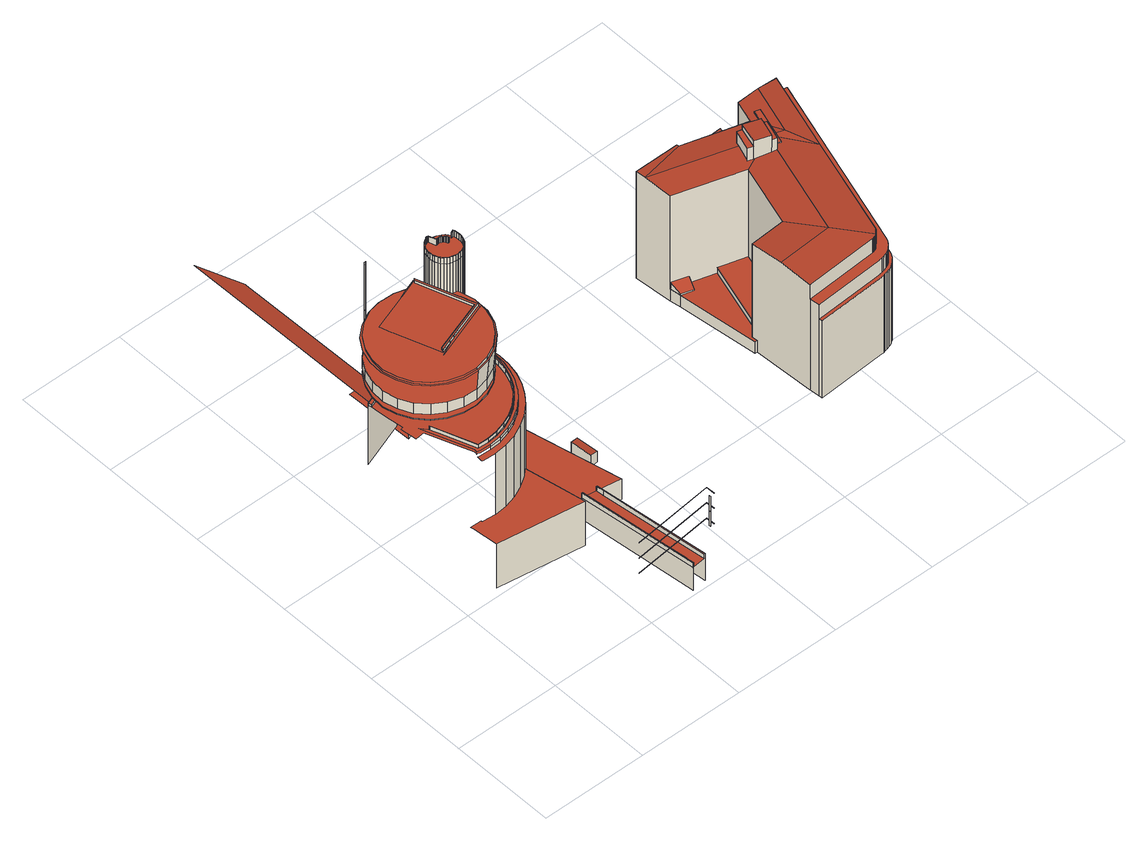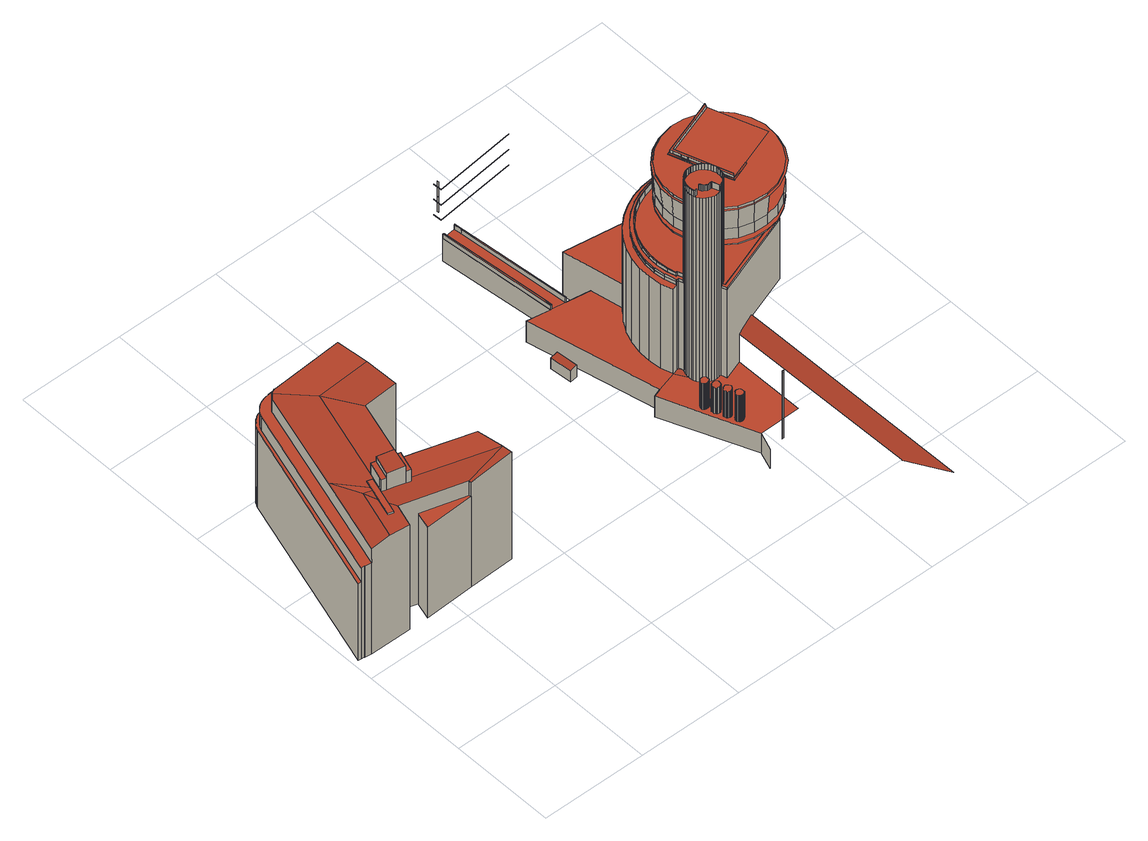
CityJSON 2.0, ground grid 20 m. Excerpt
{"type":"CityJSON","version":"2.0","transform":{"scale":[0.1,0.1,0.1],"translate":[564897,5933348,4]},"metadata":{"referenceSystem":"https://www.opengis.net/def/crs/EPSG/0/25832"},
"CityObjects":{
"building1":{"type":"Building","attributes":{"Grundfläche 2D":"19094.941454","Grundhöhe NN":"4.316"},"children":["building1-1","building1-2","building1-3","building1-4","building1-5","building1-6","building1-7","building1-8","building1-9","building1-10","building1-11"],"geometry":[{"type":"MultiSurface","lod":"3","boundaries":[[[0,1,2,3]],[[4,5,6,7]],[[8,9,10,11]],[[9,8,12,13]],[[14,15,16,17]],[[3,2,18,19,20,21,22,5,4,23,24,25,26,27]],[[5,22,28,6]],[[29,30,31,32]],[[33,34,35,36]],[[37,38,39,40]],[[10,9,41,42,43,44]],[[42,41,9,13,45,46]],[[47,14,17,48]],[[49,50,51,52,53,54,55,56,57,58,59,30,29,60,61,62,63,64,65,66,67,68,69,70,71,72,73,74,75,35,34,76,77,78,79,80,81,82,83,84,85,86,87,88,89,90,91,92,93,94,95,96]],[[97,98,99,100,101,102,103,104,105,106,107,108,109,110,111,112,113,114,115,116,117,118,119,120]],[[121,122,123,124]],[[125,126,127,128]],[[129,130,131,132]],[[22,21,133,28]],[[134,47,48,135]],[[42,136,137,138,139,43]],[[36,35,75,140]],[[141,37,40,142]],[[60,29,32,143]],[[137,136,42,46,144,145]],[[146,103,102,101,147]],[[114,148,149,116,115]],[[150,151,152,153]],[[96,95,154,155]],[[156,157,158,159,160,161,162,163,164,165,33,36,140,166,167,168,169,170,171,172,173,174,175,176,177,178,179,180,181,182,183,184,185,186,187,188,189,190,191,192,193,194]],[[88,87,193,192]],[[195,196,197,198,199,200,201,202,203,204,205,38,37,141,206,207,208,209,210,211,212,213,214,215,216,217,218,219,220,221,222,223,224,225,226,227,228,229,230,231,151,150]],[[138,137,232,233,234,235,236,237]],[[238,239,240,241,242,243,244,245,246,247,248,249,250,251,252,253,254,255,142,40,39,256,257,258,259,260,261,262,263,264,265,266,153,152,267,268,269,270,271,272,273,274]],[[275,134,135,276]],[[21,20,277,133]],[[278,234,233,232,137,145,279,280]],[[281,282,143,32,31,283,284,285,286,287,288,289,290,291,292,293,155,154,294,295,296,297,298,299,300,301,302,303,304,305,306,307,308,309,310,311,312,313,314,315,316,317,318]],[[75,74,166,140]],[[206,141,142,255]],[[61,60,143,282]],[[147,101,319]],[[320,321,322,323,324,325,326,327,328,329,330,331,332]],[[333,334,335,336,11,10,44,43,139,138,237,236,235,337,338,339,340,341,342,343,344,345,346,347,348,349,350,351,352,353,354,355,356,357,358,359,360,361,362,363,364,365,276,135,48,17,16,366,367,368,369,370,371,372,373]],[[99,374,101,100]],[[319,101,375]],[[192,191,89,88]],[[151,231,267,152]],[[95,94,294,154]],[[375,101,374]],[[374,99,98]],[[120,374,98,97]],[[234,376,337,235]],[[377,319,375,374,149,378,379]],[[374,120,119]],[[380,275,276,365]],[[374,119,118]],[[374,118,117,116,149]],[[376,234,278,381]],[[382,383,7,6,28,133,277,384,385,386,387,388,389,390,391,392,393,394,395,396,397,398,399,400,401,402,403,404,405,406,407,381,278,280,279,145,144,46,45,13,12,408,409,410,411]],[[1,412,413,414,415,19,18,2]],[[416,417,418,419,420,421,422,423,424,425,426,427,428,429,430,431,432,433,434,435,436,437,438,439,440,441,442,443,444,445,446,447,448,449,450,451,452,329,328,327,326,325,453,454,455,456,457,458,459,460,461,462,463,464,465,466,467,8,9,41,42,136,137,232,233,234,376,468,469,470,471,472,473,474,475,476,477,478,479,480,481,482,483,484,485,486]],[[487,384,277,20,19,415]],[[166,74,73,167]],[[207,206,255,254]],[[62,61,282,281]],[[488,489,490,491,492,493,494]],[[495,380,365,364]],[[337,376,468,469,339,338]],[[469,468,376,381,407,406]],[[489,488,414,413]],[[94,93,496,296,295,294]],[[267,231,230,229,269,268]],[[91,90,89,191,190,189]],[[238,437,436,239]],[[223,222,303,302]],[[183,182,497,498]],[[222,221,304,303]],[[182,181,499,497]],[[239,436,435,240]],[[437,238,274,273,272,440,439,438]],[[500,501,502,186,185,184,183,498,503]],[[226,225,224,223,302,301,300,299]],[[487,504,385,384]],[[221,220,305,304]],[[181,180,505,499]],[[240,435,434,241]],[[271,441,440,272]],[[506,507,187,186,502,501]],[[227,226,299,298]],[[220,219,306,305]],[[180,179,508,505]],[[241,434,433,242]],[[296,496,443,442,441,271,270,269,229,228,227,298,297]],[[492,509,510,511,512,513,514,488,494,493]],[[189,188,187,507,506,515,516,92,91]],[[167,73,72,168]],[[208,207,254,253]],[[219,218,307,306]],[[179,178,517,508]],[[63,62,281,318]],[[242,433,432,243]],[[516,518,519,445,444,443,496,93,92]],[[218,217,308,307]],[[178,177,520,517]],[[243,432,431,244]],[[446,445,519,521]],[[522,495,364,363]],[[217,216,215,214,311,310,309,308]],[[428,247,246,245,244,431,430,429]],[[520,177,176,175,174,523,524,525,526]],[[339,469,470,471,472,342,341,340]],[[403,472,471,470,469,406,405,404]],[[447,446,521,527]],[[214,213,312,311]],[[168,72,71,169]],[[209,208,253,252]],[[524,523,174,173,528,529]],[[247,428,427,248]],[[530,531,532,533]],[[534,535,536,537]],[[64,63,318,317]],[[448,447,527,538]],[[504,539,386,385]],[[424,540,314,313,312,213,212,211,250,249,248,427,426,425]],[[541,542,529,528,173,172,171,69,68,543]],[[169,71,70,170]],[[210,209,252,251]],[[170,70,69,171]],[[211,210,251,250]],[[65,64,317,316]],[[314,540,544,545,66,65,316,315]],[[424,423,544,540]],[[68,67,546,543]],[[423,545,544]],[[449,448,538,547]],[[548,322,321,320,332,549,550,551,552,553,554]],[[67,66,545,423,422,421,555,556,546]],[[557,558,512,511]],[[559,522,363,362]],[[472,473,474,344,343,342]],[[122,560,561,123]],[[126,562,563,127]],[[130,564,565,131]],[[449,547,566,567,568,451,450]],[[401,474,473,472,403,402]],[[569,570,571,572,573,574,575,576,577,578,579,580,581,567,566,547,538,527,521,519,518,516,515,506,501,500,503,498,497,499,505,508,517,520,526,525,524,529,542,541,543,546,556,555,582,583,584,585,586,587,588,589,590,591]],[[421,420,582,555]],[[329,452,592,593,330]],[[452,451,568,567,581,594,592]],[[420,419,583,582]],[[539,595,387,386]],[[596,559,362,361]],[[597,594,581,580]],[[474,475,476,346,345,344]],[[419,418,584,583]],[[399,476,475,474,401,400]],[[598,597,580,579]],[[599,600,595,539,504,487,415,414,488,514,513,512,601,602,603,604,605]],[[606,596,361,360]],[[584,418,417,416,607,586,585]],[[608,598,579,578]],[[486,609,357,356]],[[476,477,347,346]],[[595,600,388,387]],[[610,606,360,359]],[[355,587,586,607,416,486,485]],[[477,476,399,398]],[[611,358,357,609]],[[485,486,356,355]],[[611,610,359,358]],[[612,608,578,577]],[[484,485,355,354]],[[478,348,347,477]],[[477,398,397,478]],[[587,355,485,484,613,614,589,588]],[[484,483,615,616,613]],[[483,484,354,353]],[[615,617,616]],[[478,479,349,348]],[[482,617,615,483]],[[618,612,577,576]],[[479,478,397,396]],[[483,353,352,482]],[[330,593,592,594,597,598,608,612,618,619,620,621,622,623,624,625,603,602,626,627,628,629,331],[630,631,632,618]],[[614,633,590,589]],[[480,481,351,350,349,479]],[[481,480,479,396,395,394]],[[482,481,394,393,617]],[[482,352,351,481]],[[619,618,576,575]],[[600,599,389,388]],[[634,633,614,613,616,617,603,625]],[[633,634,591,590]],[[620,619,575,574]],[[634,625,569,591]],[[621,620,574,573]],[[625,624,570,569]],[[623,622,621,573,572,571]],[[624,623,571,570]],[[603,617,393,392]],[[599,605,390,389]],[[605,604,391,390]],[[604,603,392,391]],[[512,558,635,601]],[[618,632,630]],[[635,636,602,601]],[[630,632,631]],[[637,638,639,628]],[[626,640,637,628,627]],[[602,636,640,626]],[[641,642,643,644]],[[645,646,647,648]],[[648,647,642,641]],[[642,649,650,643]],[[646,651,652,647]],[[647,652,649,642]]],"semantics":{"surfaces":[{"type":"WallSurface"},{"type":"RoofSurface"},{"type":"GroundSurface"}],"values":[0,0,0,0,0,1,0,0,0,0,0,0,0,1,1,0,0,0,0,0,0,0,0,0,0,1,1,0,0,1,0,1,0,2,0,0,0,2,0,0,0,1,0,1,1,1,0,0,0,1,1,1,0,0,1,0,1,1,0,1,0,1,0,0,0,0,0,0,0,0,0,0,0,0,0,0,0,0,0,0,0,0,0,0,0,0,0,0,0,0,0,0,0,0,1,0,0,0,0,0,0,0,0,0,0,0,0,0,0,0,0,0,0,0,0,0,0,0,0,0,0,0,0,0,0,0,0,0,0,0,0,0,0,0,0,0,1,0,0,0,0,0,0,0,0,0,1,0,0,0,0,0,0,0,0,0,0,0,1,0,0,0,0,0,0,0,0,0,0,0,0,0,0,0,0,0,0,0,1,0,0,0,0,0,1,0,0,0,0,0,0,0,1,0,0,0,0,0,0,0,0,0,0,0,0,1,0,1,0,0,0,0,0,0,0,0,0]}}]},
"building1-1":{"type":"BuildingInstallation","parents":["building1"],"geometry":[{"type":"MultiSurface","lod":"3","boundaries":[[[154,155,293,292,291,290,289,288,287,286,285,284,283,31,32,143,282,281,318,317,316,315,314,313,312,311,310,309,308,307,306,305,304,303,302,301,300,299,298,297,296,295,294]],[[653,654,212,213,312,313,314]],[[214,311,312,213]],[[215,216,217,308,309,310,311,214]],[[218,307,308,217]],[[219,306,307,218]],[[220,305,306,219]],[[221,304,305,220]],[[222,303,304,221]],[[223,302,303,222]],[[224,225,226,299,300,301,302,223]],[[227,298,299,226]],[[228,655,656,296,297,298,227]],[[656,657,658,294,295,296]],[[658,659,154,294]],[[659,660,155,154]],[[660,661,293,155]],[[661,662,292,293]],[[662,663,291,292]],[[663,664,290,291]],[[664,665,289,290]],[[665,666,288,289]],[[666,667,287,288]],[[667,668,286,287]],[[668,669,285,286]],[[669,670,284,285]],[[670,671,283,284]],[[671,672,31,283]],[[672,673,32,31]],[[673,674,143,32]],[[674,675,282,143]],[[675,676,281,282]],[[676,677,318,281]],[[677,678,317,318]],[[678,679,316,317]],[[316,679,653,314,315]]],"semantics":{"surfaces":[{"type":"RoofSurface"},{"type":"WallSurface"}],"values":[0,1,1,1,1,1,1,1,1,1,1,1,1,1,1,1,1,1,1,1,1,1,1,1,1,1,1,1,1,1,1,1,1,1,1,1]}}]},
"building1-2":{"type":"BuildingInstallation","parents":["building1"],"geometry":[{"type":"MultiSurface","lod":"3","boundaries":[[[680,681,682,683,684,685,686,687,688,689,690,691,692,693,694,695,696,697,698,699,700,701,702]],[[703,697,696,695,101,704]],[[703,705,698,697]],[[705,706,699,698]],[[699,706,108,700]],[[108,109,110,702,701,700]],[[110,111,112,113,682,681,680,702]],[[113,707,683,682]],[[707,114,115,116,686,685,684,683]],[[116,117,118,688,687,686]],[[118,119,689,688]],[[119,120,690,689]],[[120,97,98,692,691,690]],[[693,692,98,99]],[[99,100,101,695,694,693]]],"semantics":{"surfaces":[{"type":"RoofSurface"},{"type":"WallSurface"}],"values":[0,1,1,1,1,1,1,1,1,1,1,1,1,1,1]}}]},
"building1-3":{"type":"BuildingInstallation","parents":["building1"],"geometry":[{"type":"MultiSurface","lod":"3","boundaries":[[[708,709,710,711,712,713,714,715,716,568,717,718]],[[453,719,720,721,715,714,713,712]],[[451,452,717,568]],[[452,329,718,717]],[[329,328,327,326,325,711,710,709,708,718]],[[325,453,712,711]],[[721,450,716,715]],[[450,451,568,716]]],"semantics":{"surfaces":[{"type":"RoofSurface"},{"type":"WallSurface"}],"values":[0,1,1,1,1,1,1,1]}}]},
"building1-4":{"type":"BuildingInstallation","parents":["building1"],"geometry":[{"type":"MultiSurface","lod":"3","boundaries":[[[722,723,724,725,726,727,728,729,730,731,732,733,734,735,736,737,738,739,740,741,742,743,744,745,746,747,748,749,750,751,752,753,607,754,755,756]],[[757,758,736,735]],[[736,758,759,737]],[[737,759,760,738]],[[760,761,739,738]],[[761,15,740,739]],[[15,14,741,740]],[[14,762,742,741]],[[762,134,743,742]],[[134,275,744,743]],[[275,380,745,744]],[[380,495,746,745]],[[495,522,747,746]],[[522,763,748,747]],[[763,596,749,748]],[[596,606,750,749]],[[606,764,751,750]],[[764,611,752,751]],[[765,753,752,611]],[[765,416,607,753]],[[416,417,754,607]],[[417,766,767,756,755,754]],[[768,722,756,767]],[[768,769,723,722]],[[769,770,724,723]],[[770,771,725,724]],[[771,772,726,725]],[[772,773,727,726]],[[773,774,728,727]],[[774,775,729,728]],[[775,776,730,729]],[[776,777,731,730]],[[777,778,732,731]],[[778,779,733,732]],[[779,780,734,733]],[[780,757,735,734]]],"semantics":{"surfaces":[{"type":"RoofSurface"},{"type":"WallSurface"}],"values":[0,1,1,1,1,1,1,1,1,1,1,1,1,1,1,1,1,1,1,1,1,1,1,1,1,1,1,1,1,1,1,1,1,1,1,1]}}]},
"building1-5":{"type":"BuildingInstallation","parents":["building1"],"geometry":[{"type":"MultiSurface","lod":"3","boundaries":[[[781,782,783,784,785]],[[786,787,788,789,784,783]],[[488,494,493,492,787,786,783,782]],[[509,788,787,492]],[[509,790,791,784,789,788]],[[784,791,514,781,785]],[[782,781,514,488]]],"semantics":{"surfaces":[{"type":"RoofSurface"},{"type":"WallSurface"}],"values":[0,0,1,1,1,1,1]}}]},
"building1-6":{"type":"BuildingInstallation","parents":["building1"],"geometry":[{"type":"MultiSurface","lod":"3","boundaries":[[[792,793,794,795]],[[795,796,797,798,792]],[[512,513,793,792]],[[795,794,793,513,799]],[[510,797,796,795,799,800]],[[511,798,797,510]],[[511,512,792,798]]],"semantics":{"surfaces":[{"type":"RoofSurface"},{"type":"WallSurface"}],"values":[0,0,1,1,1,1,1]}}]},
"building1-7":{"type":"BuildingInstallation","parents":["building1"],"geometry":[{"type":"MultiSurface","lod":"3","boundaries":[[[801,802,803,804,805,806,807,808,809,810,811,812,813,814,815,816,817,818,819,820,821,822,823,824,825,826,827,828,829,830,831,832,833,834,835,836,837,838,839,840,841,842,843,844,845,846,847,848,849,841,850,851,852,853,854,855,856,857,858,859,830,860,861,862,863,826,864,825,865,866,867,868,869,870,871,872,873,874,875,876,877,878,879,880,814,813,881,882,883,884,885,886,808,887,888,889,890,891,892,893,894,895,896,897,898,899]],[[900,901,847,846]],[[848,847,901,902]],[[902,903,849,848]],[[841,849,903,904]],[[904,905,850,841]],[[905,906,851,850]],[[906,907,852,851]],[[907,908,853,852]],[[908,909,854,853]],[[909,910,855,854]],[[856,855,910,911]],[[857,856,911,567]],[[567,566,547,859,858,857]],[[547,538,830,859]],[[538,527,860,830]],[[527,521,861,860]],[[521,519,862,861]],[[519,518,516,826,863,862]],[[516,515,506,825,864,826]],[[506,501,865,825]],[[501,500,503,498,868,867,866,865]],[[498,497,869,868]],[[497,499,870,869]],[[499,505,871,870]],[[505,508,872,871]],[[508,517,873,872]],[[517,520,874,873]],[[520,526,525,524,877,876,875,874]],[[524,529,878,877]],[[529,542,541,543,814,880,879,878]],[[543,546,813,814]],[[546,556,555,882,881,813]],[[555,582,883,882]],[[582,583,884,883]],[[583,584,885,884]],[[584,585,586,808,886,885]],[[587,887,808,586]],[[587,588,589,889,888,887]],[[589,590,890,889]],[[590,591,891,890]],[[591,569,892,891]],[[569,570,893,892]],[[570,571,894,893]],[[571,572,895,894]],[[572,912,913,897,896,895]],[[913,914,898,897]],[[914,915,899,898]],[[801,899,915,916]],[[916,917,802,801]],[[917,918,803,802]],[[804,803,918,919]],[[919,920,805,804]],[[806,805,920,921]],[[807,806,921,922]],[[922,586,808,807]],[[809,808,586,923]],[[923,924,810,809]],[[924,925,811,810]],[[925,926,812,811]],[[813,812,926,546]],[[815,814,543,927]],[[927,928,816,815]],[[817,816,928,929]],[[818,817,929,930]],[[930,931,819,818]],[[820,819,931,932]],[[821,820,932,933]],[[933,934,822,821]],[[823,822,934,935]],[[824,823,935,936]],[[825,824,936,506]],[[826,825,506,516]],[[827,826,516,937]],[[937,938,828,827]],[[938,939,829,828]],[[939,538,830,829]],[[831,830,538,940]],[[940,941,942,833,832,831]],[[942,943,834,833]],[[835,834,943,944]],[[944,945,836,835]],[[945,946,837,836]],[[946,947,838,837]],[[947,948,839,838]],[[948,949,840,839]],[[949,904,841,840]],[[842,841,904,950]],[[950,951,843,842]],[[844,843,951,952]],[[952,953,845,844]],[[953,900,846,845]]],"semantics":{"surfaces":[{"type":"RoofSurface"},{"type":"WallSurface"}],"values":[0,1,1,1,1,1,1,1,1,1,1,1,1,1,1,1,1,1,1,1,1,1,1,1,1,1,1,1,1,1,1,1,1,1,1,1,1,1,1,1,1,1,1,1,1,1,1,1,1,1,1,1,1,1,1,1,1,1,1,1,1,1,1,1,1,1,1,1,1,1,1,1,1,1,1,1,1,1,1,1,1,1,1,1,1,1,1,1,1,1,1,1]}}]},
"building1-8":{"type":"BuildingInstallation","parents":["building1"],"geometry":[{"type":"MultiSurface","lod":"3","boundaries":[[[954,955,956,957,958,959,960,961,962,963,964,965,966,967,968,969,970,971,972,973,974,975,976,977,978,979,980,981,982,983,984,985,986]],[[987,988,964,963]],[[988,989,965,964]],[[990,991,962,961]],[[991,987,963,962]],[[989,992,966,965]],[[992,993,967,966]],[[993,994,968,967]],[[994,995,969,968]],[[995,996,970,969]],[[996,997,971,970]],[[997,998,972,971]],[[998,999,973,972]],[[999,1000,974,973]],[[1000,1001,975,974]],[[1001,1002,976,975]],[[1002,1003,977,976]],[[1003,1004,978,977]],[[1004,1005,1006,980,979,978]],[[1006,1007,1008,982,981,980]],[[1008,1009,1010,984,983,982]],[[1010,1011,985,984]],[[1011,1012,986,985]],[[1012,1013,954,986]],[[955,954,1013,1014]],[[1014,1015,956,955]],[[1015,1016,957,956]],[[1016,1017,958,957]],[[1017,1018,959,958]],[[1018,1019,960,959]],[[1019,990,961,960]]],"semantics":{"surfaces":[{"type":"RoofSurface"},{"type":"WallSurface"}],"values":[0,1,1,1,1,1,1,1,1,1,1,1,1,1,1,1,1,1,1,1,1,1,1,1,1,1,1,1,1,1,1]}}]},
"building1-9":{"type":"BuildingInstallation","parents":["building1"],"geometry":[{"type":"MultiSurface","lod":"3","boundaries":[[[1020,1021,1022,1023,1024,1025,1026,1027,1028,1029,1030,1031,1032,1033,1034,1035,1036,1037,1038,1039,1040,1041,1042,1043,1044,1045,1046,1047,1048,1049,1050,1051]],[[1052,1053,1027,1026]],[[1053,1054,1055,1029,1028,1027]],[[1056,1057,1025,1024]],[[1057,1052,1026,1025]],[[1055,1058,1030,1029]],[[1058,1059,1031,1030]],[[1059,1060,1032,1031]],[[1060,1061,1033,1032]],[[1061,1062,1034,1033]],[[1062,1063,1035,1034]],[[1063,1064,1036,1035]],[[1064,1065,1037,1036]],[[1065,1066,1038,1037]],[[1066,1067,1039,1038]],[[1067,1068,1040,1039]],[[1068,1069,1041,1040]],[[1042,1041,1069,1070]],[[1070,1071,1043,1042]],[[1071,1072,1073,1045,1044,1043]],[[1073,1074,1046,1045]],[[1074,1075,1047,1046]],[[1075,1076,1048,1047]],[[1076,1077,1049,1048]],[[1077,1078,1050,1049]],[[1078,1079,1051,1050]],[[1020,1051,1079,1080]],[[1080,1081,1021,1020]],[[1081,1082,1022,1021]],[[1082,1083,1023,1022]],[[1083,1056,1024,1023]]],"semantics":{"surfaces":[{"type":"RoofSurface"},{"type":"WallSurface"}],"values":[0,1,1,1,1,1,1,1,1,1,1,1,1,1,1,1,1,1,1,1,1,1,1,1,1,1,1,1,1,1,1]}}]},
"building1-10":{"type":"BuildingInstallation","parents":["building1"],"geometry":[{"type":"MultiSurface","lod":"3","boundaries":[[[1084,1085,1086,1087,1088,1089,1090,1091,1092,1093,1094,1095,1096,1097,1098,1099,1100,1101,1102,1103,1104,1105,1106,1107,1108,1109,1110,1111,1112,1113,1114,1115,1116,1117,1118]],[[1119,1120,1093,1092]],[[1120,1121,1122,1095,1094,1093]],[[1123,1124,1091,1090]],[[1124,1119,1092,1091]],[[1122,1125,1096,1095]],[[1125,1126,1097,1096]],[[1126,1127,1098,1097]],[[1127,1128,1099,1098]],[[1128,1129,1100,1099]],[[1129,1130,1101,1100]],[[1130,1131,1102,1101]],[[1131,1132,1103,1102]],[[1132,1133,1104,1103]],[[1105,1104,1133,1134]],[[1134,1135,1106,1105]],[[1135,1136,1107,1106]],[[1136,1137,1108,1107]],[[1137,1138,1139,1110,1109,1108]],[[1139,631,1111,1110]],[[631,1140,1141,1113,1112,1111]],[[1141,630,1114,1113]],[[630,1142,1115,1114]],[[1142,632,1116,1115]],[[632,1143,1117,1116]],[[1143,1144,1118,1117]],[[1084,1118,1144,1145]],[[1145,1146,1085,1084]],[[1086,1085,1146,1147]],[[1147,1148,1087,1086]],[[1148,1149,1088,1087]],[[1149,1150,1089,1088]],[[1150,1123,1090,1089]]],"semantics":{"surfaces":[{"type":"RoofSurface"},{"type":"WallSurface"}],"values":[0,1,1,1,1,1,1,1,1,1,1,1,1,1,1,1,1,1,1,1,1,1,1,1,1,1,1,1,1,1,1,1,1]}}]},
"building1-11":{"type":"BuildingInstallation","parents":["building1"],"geometry":[{"type":"MultiSurface","lod":"3","boundaries":[[[1151,1152,1153,1154,1155,1156,1157,1158,1159,1160,1161,1162,1163,1164,1165,1166,1167,1168,1169,1170,1171,1172,1173,1174,1175,1176,1177,1178,1179,1180,1181,1182]],[[1183,1184,1169,1168]],[[1184,1185,1186,1171,1170,1169]],[[1187,1188,1167,1166]],[[1188,1183,1168,1167]],[[1189,1173,1172,1171,1186,1190]],[[1189,1191,1174,1173]],[[1191,1192,1175,1174]],[[1192,1193,1176,1175]],[[1193,1194,1177,1176]],[[1178,1177,1194,1195]],[[1195,1196,1179,1178]],[[1196,1197,1180,1179]],[[1197,1198,1181,1180]],[[1198,1199,1182,1181]],[[1199,1200,1151,1182]],[[1200,1201,1152,1151]],[[1201,1202,1153,1152]],[[1202,1203,1154,1153]],[[1203,1204,1155,1154]],[[1204,1205,1156,1155]],[[1205,1206,1157,1156]],[[1206,1207,1158,1157]],[[1207,1208,1159,1158]],[[1208,1209,1160,1159]],[[1209,1210,1161,1160]],[[1210,1211,1162,1161]],[[1211,1212,1163,1162]],[[1212,1213,1164,1163]],[[1213,1214,1165,1164]],[[1214,1187,1166,1165]]],"semantics":{"surfaces":[{"type":"RoofSurface"},{"type":"WallSurface"}],"values":[0,1,1,1,1,1,1,1,1,1,1,1,1,1,1,1,1,1,1,1,1,1,1,1,1,1,1,1,1,1,1]}}]},
"building2":{"type":"Building","attributes":{"Grundfläche 2D":"6.052893","Grundhöhe NN":"5.549"},"geometry":[{"type":"Solid","lod":"3","boundaries":[[[[1215,1216,1217,1218]],[[1219,1220,1218,1217]],[[1220,1221,1215,1218]],[[1221,1222,1216,1215]],[[1222,1219,1217,1216]],[[1222,1221,1220,1219]]]],"semantics":{"surfaces":[{"type":"RoofSurface"},{"type":"WallSurface"},{"type":"GroundSurface"}],"values":[[0,1,1,1,1,2]]}}]},
"building3":{"type":"Building","attributes":{"Grundfläche 2D":"909.393503","Grundhöhe NN":"4.805"},"children":["building3-1","building3-2","building3-3","building3-4"],"geometry":[{"type":"MultiSurface","lod":"3","boundaries":[[[1223,1224,1225,1226,1227,1228]],[[1229,1230,1231,1232,1233]],[[1234,1232,1231]],[[1235,1236,1232,1234]],[[1237,1232,1236]],[[1238,1239,1232]],[[1232,1239,1240,1241]],[[1241,1242,1232]],[[1243,1244,1245,1246,1233,1232,1242,1247,1248]],[[1249,1250,1251,1247]],[[1252,1245,1244,1253]],[[1247,1251,1254,1253,1244,1243,1248]],[[1255,1251,1250,1256,1257,1258]],[[1257,1259,1260,1261,1262,1263,1264,1265,1266,1267,1245,1252,1253,1254,1251,1255,1258]],[[1259,1268,1269,1260]],[[1267,1270,1245]],[[1271,1272,1262,1261,1260,1273,1274]],[[1271,1274,1275,1233,1246,1245,1270,1276]],[[1275,1277,1229,1233]],[[1278,1279,1280,1281,1282,1283,1284,1285,1286]],[[1287,1288,1289,1290]],[[1291,1292,1293,1294,1295,1296,1297,1298,1299,1300,1301,1302,1303,1304,1305,1306,1307,1308,1309,1310,1311,1312,1313,1314,1315,1316,1317,1318,1319,1320,1321,1322,1323,1324]],[[1325,1326,1327,1328,1329,1330,1331,1332,1333,1334,1335,1336,1337,1338,1339,1340,1341,1342,1343,1344,1345,1346,1347,1348,1349,1350,1351,1352,1353]],[[1354,1355,1356,1357,1358]],[[1359,1360,1226,1225]],[[1272,1271,1276,1361,1227,1226,1360]],[[1361,1362,1363,1364,1224,1223,1228,1227]],[[1224,1364,1265,1264,1263,1359,1225]],[[1290,1289,1365,1366]],[[1289,1288,1367,1365]],[[1230,1351,1350,1231]],[[1231,1350,1349,1234]],[[1234,1349,1348,1235]],[[1235,1348,1347,1236]],[[1236,1347,1346,1237]],[[1238,1232,1237,1346,1345,1344]],[[1238,1344,1343,1239]],[[1239,1343,1342,1240]],[[1240,1342,1341,1241]],[[1241,1341,1340,1242]],[[1247,1242,1340,1339,1249]],[[1250,1249,1339,1368,1369,1256]],[[1257,1256,1369,1370]],[[1287,1259,1257,1370,1367,1288]],[[1259,1287,1290,1268]],[[1268,1290,1366,1371,1269]],[[1273,1260,1269,1371,1372,1280,1373]],[[1279,1278,1358,1357,1274,1273,1373,1280]],[[1274,1357,1356,1275]],[[1285,1284,1277,1275,1356,1355]],[[1374,1351,1230,1229,1277,1284,1283,1375]],[[1376,1308,1307,1306,1377,1378]],[[1309,1308,1376,1379]],[[1323,1322,1380,1381]],[[1382,1383,1292,1291,1324,1323,1381,1384]],[[1293,1292,1383,1385]],[[1386,1294,1293,1385]],[[1295,1294,1386,1387]],[[1388,1297,1296,1295,1387,1389]],[[1390,1298,1297,1388]],[[1391,1300,1299,1298,1390,1392]],[[1306,1393,1377]],[[1394,1302,1301,1300,1391,1395]],[[1396,1393,1305,1304,1303,1302,1394,1397]],[[1306,1305,1393]],[[1351,1374,1380,1322,1352]],[[1319,1326,1325,1353,1352,1322,1321,1320]],[[1326,1319,1318,1327]],[[1327,1318,1317,1328]],[[1328,1317,1316,1329]],[[1329,1316,1315,1330]],[[1330,1315,1314,1331]],[[1331,1314,1313,1332]],[[1332,1313,1312,1333]],[[1333,1312,1311,1334]],[[1336,1335,1334,1311,1310,1309]],[[1336,1309,1379,1398,1337]],[[1338,1337,1398,1399]],[[1339,1338,1399,1368]],[[1282,1281,1400,1401]],[[1281,1280,1372,1400]],[[1283,1282,1401,1375]],[[1358,1278,1286,1354]],[[1354,1286,1285,1355]],[[1376,1378,1377,1393,1396,1397,1394,1395,1391,1392,1390,1388,1389,1387,1386,1385,1383,1382,1384,1381,1380,1374,1375,1401,1400,1372,1371,1366,1365,1367,1370,1369,1368,1399,1398,1379]]],"semantics":{"surfaces":[{"type":"RoofSurface"},{"type":"WallSurface"},{"type":"GroundSurface"}],"values":[0,0,0,0,0,0,0,0,0,0,0,0,0,0,0,0,0,0,0,0,0,0,0,0,1,1,1,1,1,1,1,1,1,1,1,1,1,1,1,1,1,1,1,1,1,1,1,1,1,1,1,1,1,1,1,1,1,1,1,1,1,1,1,1,1,1,1,1,1,1,1,1,1,1,1,1,1,1,1,1,1,1,1,1,2]}}]},
"building3-1":{"type":"BuildingInstallation","parents":["building3"],"geometry":[{"type":"MultiSurface","lod":"3","boundaries":[[[1362,1361,1402,1403,1404,1405,1364,1363]],[[1276,1246,1402,1361]],[[1244,1403,1402,1246]],[[1244,1252,1404,1403]],[[1405,1404,1252,1406]],[[1364,1405,1406,1265]]],"semantics":{"surfaces":[{"type":"RoofSurface"},{"type":"WallSurface"}],"values":[0,1,1,1,1,1]}}]},
"building3-2":{"type":"BuildingInstallation","parents":["building3"],"geometry":[{"type":"MultiSurface","lod":"3","boundaries":[[[1407,1408,1409,1410]],[[1408,1407,1411,1258,1253,1243,1412]],[[1412,1413,1409,1408]],[[1254,1255,1414,1410,1409,1413,1248]],[[1414,1411,1407,1410]]],"semantics":{"surfaces":[{"type":"RoofSurface"},{"type":"WallSurface"}],"values":[0,1,1,1,1]}}]},
"building3-3":{"type":"BuildingInstallation","parents":["building3"],"geometry":[{"type":"MultiSurface","lod":"3","boundaries":[[[1360,1359,1415,1416]],[[1263,1417,1415,1359]],[[1418,1416,1415,1417,1261]],[[1418,1272,1360,1416]]],"semantics":{"surfaces":[{"type":"RoofSurface"},{"type":"WallSurface"}],"values":[0,1,1,1]}}]},
"building3-4":{"type":"BuildingInstallation","parents":["building3"],"geometry":[{"type":"MultiSurface","lod":"3","boundaries":[[[1419,1420,1373,1421]],[[1280,1281,1421,1373]],[[1281,1422,1419,1421]],[[1420,1419,1422,1279]],[[1280,1373,1420,1279]]],"semantics":{"surfaces":[{"type":"RoofSurface"},{"type":"WallSurface"}],"values":[0,1,1,1,1]}}]}
},
"vertices":[
[73,215,3],[235,191,3],[235,191,101],[73,215,101],[114,263,101],[137,265,101],[137,265,236],[114,263,236],[114,274,243],[135,276,243],[135,276,248],[114,274,248],[114,274,236],[135,276,236],[134,282,243],[114,280,243],[114,280,248],[134,282,248],[225,242,101],[213,305,101],[200,293,101],[181,281,101],[160,271,101],[91,264,101],[88,265,101],[88,267,101],[67,268,101],[68,262,101],[160,271,236],[145,312,384],[118,306,384],[118,309,341],[144,315,341],[118,309,389],[118,309,384],[144,315,384],[144,315,389],[144,315,307],[118,309,307],[118,309,305],[144,315,305],[136,276,243],[156,282,243],[156,282,248],[136,276,248],[136,276,236],[156,282,236],[154,287,243],[154,287,248],[74,511,384],[50,498,384],[29,480,384],[14,457,384],[6,431,384],[4,403,384],[10,376,384],[22,352,384],[41,331,384],[64,316,384],[90,307,384],[169,324,384],[190,343,384],[205,366,384],[214,392,384],[215,419,384],[209,446,384],[207,451,384],[206,451,384],[205,451,384],[204,451,384],[206,445,384],[212,419,384],[210,393,384],[202,367,384],[187,345,384],[168,327,384],[91,311,384],[65,319,384],[43,333,384],[25,353,384],[13,377,384],[7,403,384],[9,430,384],[17,455,384],[32,478,384],[52,496,384],[76,508,384],[102,513,384],[128,512,384],[154,504,384],[174,490,384],[175,490,384],[176,491,384],[176,493,384],[155,507,384],[129,515,384],[101,517,384],[171,406,428],[171,407,428],[170,407,428],[146,477,428],[144,483,428],[108,470,428],[107,470,428],[106,470,428],[38,446,428],[45,425,428],[45,424,428],[75,340,428],[94,347,428],[95,347,428],[96,347,428],[96,348,428],[107,351,428],[108,352,428],[180,377,428],[181,377,428],[180,380,428],[179,382,428],[174,395,428],[174,396,428],[183,10,186],[339,28,186],[339,28,185],[183,10,185],[183,10,152],[339,28,152],[339,28,151],[183,10,151],[183,10,118],[339,28,118],[339,28,117],[183,10,117],[181,281,236],[173,296,243],[173,296,248],[175,290,243],[176,290,243],[176,290,248],[175,290,248],[168,327,389],[168,327,307],[168,327,305],[168,327,341],[175,290,236],[176,290,236],[107,472,426],[122,478,426],[74,337,426],[184,376,426],[102,513,307],[128,512,307],[128,512,305],[102,513,305],[128,512,341],[102,513,341],[52,496,389],[32,478,389],[17,455,389],[9,430,389],[7,403,389],[13,377,389],[25,353,389],[43,333,389],[65,319,389],[91,311,389],[187,345,389],[202,367,389],[210,393,389],[212,419,389],[206,445,389],[204,451,389],[202,451,389],[201,451,389],[196,452,389],[193,453,389],[192,453,389],[191,454,389],[187,456,389],[184,459,389],[180,463,389],[178,467,389],[176,472,389],[175,476,389],[175,478,389],[174,479,389],[174,481,389],[175,486,389],[175,488,389],[175,490,389],[174,490,389],[154,504,389],[128,512,389],[102,513,389],[76,508,389],[76,508,307],[52,496,307],[32,478,307],[17,455,307],[9,430,307],[7,403,307],[13,377,307],[25,353,307],[43,333,307],[65,319,307],[91,311,307],[187,345,307],[202,367,307],[210,393,307],[212,419,307],[206,445,307],[204,451,307],[202,451,307],[201,451,307],[196,452,307],[193,453,307],[192,453,307],[191,454,307],[187,456,307],[184,459,307],[180,463,307],[178,467,307],[176,472,307],[175,476,307],[175,478,307],[174,479,307],[174,481,307],[175,486,307],[175,488,307],[175,490,307],[174,490,307],[154,504,307],[176,291,243],[193,302,243],[194,302,243],[194,302,248],[193,302,248],[176,291,248],[175,476,305],[176,472,305],[178,467,305],[180,463,305],[184,459,305],[187,456,305],[191,454,305],[192,453,305],[193,453,305],[196,452,305],[201,451,305],[202,451,305],[204,451,305],[206,445,305],[212,419,305],[210,393,305],[202,367,305],[187,345,305],[91,311,305],[65,319,305],[43,333,305],[25,353,305],[13,377,305],[7,403,305],[9,430,305],[17,455,305],[32,478,305],[52,496,305],[76,508,305],[154,504,305],[174,490,305],[175,490,305],[175,488,305],[175,486,305],[174,481,305],[174,479,305],[175,478,305],[190,307,243],[190,307,248],[200,293,236],[194,302,236],[176,291,236],[193,302,236],[202,367,341],[187,345,341],[91,311,341],[65,319,341],[43,333,341],[25,353,341],[13,377,341],[7,403,341],[9,430,341],[17,455,341],[32,478,341],[52,496,341],[76,508,341],[154,504,341],[174,490,341],[175,490,341],[175,488,341],[175,486,341],[174,481,341],[174,479,341],[175,478,341],[175,476,341],[176,472,341],[178,467,341],[180,463,341],[184,459,341],[187,456,341],[191,454,341],[192,453,341],[193,453,341],[196,452,341],[201,451,341],[202,451,341],[204,451,341],[204,449,341],[206,445,341],[212,419,341],[210,393,341],[145,486,426],[152,508,111],[151,507,111],[120,496,118],[120,496,112],[33,465,112],[33,465,243],[120,496,243],[151,507,243],[152,508,243],[193,522,243],[193,522,48],[156,509,48],[156,509,110],[87,276,248],[89,276,248],[93,275,248],[113,274,248],[209,316,248],[210,317,248],[223,333,248],[223,334,248],[233,351,248],[234,352,248],[241,371,248],[241,372,248],[246,392,248],[246,393,248],[247,414,248],[247,415,248],[245,435,248],[244,436,248],[239,456,248],[238,458,248],[235,457,248],[232,466,248],[231,464,248],[228,460,248],[232,450,248],[234,451,248],[239,434,248],[241,414,248],[240,394,248],[236,373,248],[228,354,248],[218,337,248],[205,321,248],[94,281,248],[73,337,248],[64,362,248],[54,373,248],[57,365,248],[88,282,248],[88,281,248],[88,279,248],[170,414,426],[154,463,426],[209,316,243],[145,486,425],[184,376,425],[154,463,425],[205,321,243],[209,316,236],[88,265,236],[91,264,236],[218,309,236],[232,327,236],[244,347,236],[252,369,236],[257,391,236],[258,414,236],[256,438,236],[249,460,236],[249,461,236],[238,458,236],[239,456,236],[244,436,236],[245,435,236],[247,415,236],[247,414,236],[246,393,236],[246,392,236],[241,372,236],[241,371,236],[234,352,236],[233,351,236],[223,334,236],[223,333,236],[210,317,236],[113,274,236],[93,275,236],[89,276,236],[88,267,236],[225,242,3],[225,244,3],[225,244,49],[213,305,49],[227,460,243],[227,459,243],[224,457,243],[220,454,243],[215,452,243],[210,451,243],[207,451,243],[206,451,243],[205,451,243],[204,451,243],[202,451,243],[201,451,243],[196,452,243],[193,453,243],[192,453,243],[191,454,243],[187,456,243],[184,459,243],[180,463,243],[178,467,243],[176,472,243],[175,476,243],[175,478,243],[174,479,243],[174,481,243],[175,486,243],[175,488,243],[176,491,243],[176,493,243],[177,495,243],[180,500,243],[183,503,243],[187,506,243],[191,509,243],[192,510,243],[195,511,243],[196,511,243],[34,459,243],[35,447,243],[38,420,243],[41,394,243],[36,393,243],[40,363,243],[57,365,243],[79,306,243],[88,282,243],[88,281,243],[88,279,243],[87,276,243],[89,276,243],[93,275,243],[113,274,243],[210,317,243],[223,333,243],[223,334,243],[233,351,243],[234,352,243],[241,371,243],[241,372,243],[246,392,243],[246,393,243],[247,414,243],[247,415,243],[245,435,243],[244,436,243],[239,456,243],[238,458,243],[235,457,243],[232,466,243],[231,464,243],[228,460,243],[218,309,49],[269,237,49],[269,237,3],[294,10,3],[294,9,3],[294,9,53],[294,10,53],[288,65,52],[218,337,243],[176,491,356],[176,472,457],[175,476,457],[178,467,457],[174,479,457],[174,481,457],[174,481,397],[175,478,457],[232,327,49],[180,463,457],[175,486,457],[175,486,398],[184,459,457],[296,10,53],[320,12,53],[322,12,53],[298,233,49],[296,233,49],[271,237,49],[175,488,457],[176,491,457],[187,456,457],[176,493,457],[177,495,457],[191,454,457],[180,500,457],[228,354,243],[196,452,397],[196,452,457],[193,453,457],[192,453,457],[183,503,457],[201,451,398],[201,451,457],[331,10,118],[331,13,118],[331,13,151],[331,10,151],[331,10,152],[331,13,152],[331,13,185],[331,10,185],[187,506,457],[244,347,49],[205,451,361],[204,451,457],[202,451,457],[205,451,457],[206,451,364],[206,451,367],[206,451,457],[191,509,457],[119,552,118],[150,875,110],[150,877,110],[150,878,110],[114,955,118],[117,718,118],[117,713,118],[210,451,457],[207,451,457],[322,12,3],[298,233,3],[236,373,243],[340,11,186],[340,11,185],[340,11,152],[340,11,151],[340,11,118],[340,11,117],[192,510,457],[195,511,457],[195,511,248],[236,482,457],[236,487,457],[235,491,457],[234,494,457],[233,496,457],[230,500,457],[227,504,457],[223,507,457],[219,509,457],[215,511,457],[210,512,457],[205,513,457],[200,512,457],[215,452,457],[220,454,457],[224,457,457],[227,459,457],[227,460,457],[231,464,457],[232,466,457],[233,468,457],[235,472,457],[236,477,457],[196,511,48],[194,517,48],[200,512,48],[252,369,49],[240,394,243],[205,513,48],[210,512,48],[258,414,49],[257,391,49],[342,226,49],[287,472,49],[249,461,49],[249,460,49],[256,438,49],[241,414,243],[227,460,255],[215,511,48],[232,450,243],[239,434,243],[234,451,243],[219,509,48],[232,466,49],[233,468,49],[235,457,49],[233,462,49],[238,458,49],[223,507,48],[227,504,48],[230,500,48],[233,496,48],[234,494,48],[235,491,48],[236,487,48],[236,482,48],[302,477,49],[264,567,47],[232,644,46],[154,642,46],[256,557,47],[254,555,47],[257,558,47],[235,472,49],[236,477,49],[342,226,3],[287,472,3],[232,644,3],[244,678,3],[244,678,46],[302,477,3],[237,701,230],[239,701,230],[239,701,235],[237,701,235],[237,701,84],[239,701,84],[239,701,128],[237,701,128],[240,701,230],[240,701,235],[240,701,84],[240,701,128],
[204,451,318],[202,451,318],[175,488,318],[175,490,318],[174,490,318],[154,504,318],[128,512,318],[102,513,318],[76,508,318],[52,496,318],[32,478,318],[17,455,318],[9,430,318],[7,403,318],[13,377,318],[25,353,318],[43,333,318],[65,319,318],[91,311,318],[118,309,318],[144,315,318],[168,327,318],[187,345,318],[202,367,318],[210,393,318],[212,419,318],[206,445,318],
[96,347,434],[96,348,434],[107,351,434],[107,352,434],[108,352,434],[180,377,434],[181,377,434],[180,380,434],[179,382,434],[174,395,434],[174,396,434],[171,406,434],[171,407,434],[170,407,434],[146,477,434],[144,483,434],[143,482,434],[142,479,434],[176,379,434],[77,345,434],[75,340,434],[94,347,434],[95,347,434],[142,479,428],[143,482,428],[176,379,428],[77,345,428],[107,352,428],
[152,508,248],[151,507,248],[120,496,248],[33,465,248],[34,459,248],[153,502,248],[159,504,248],[190,515,248],[192,510,248],[196,511,248],[193,522,248],[153,502,243],[159,504,243],[190,515,243],
[233,450,255],[237,434,255],[239,414,255],[238,394,255],[234,374,255],[227,355,255],[217,337,255],[204,322,255],[189,308,255],[172,297,255],[153,289,255],[134,284,255],[114,281,255],[95,282,255],[66,359,255],[66,360,255],[65,361,255],[94,281,255],[114,280,255],[134,282,255],[154,288,255],[173,296,255],[190,307,255],[205,321,255],[218,337,255],[228,354,255],[235,374,255],[240,394,255],[241,414,255],[238,434,255],[234,451,255],[231,450,255],[227,459,255],[229,455,255],[231,449,255],[95,282,243],[66,359,243],[66,360,243],[65,361,243],[94,281,243],[154,288,243],[235,374,243],[238,434,243],[231,450,243],[229,455,243],[231,449,243],[233,450,243],[237,434,243],[239,414,243],[238,394,243],[234,374,243],[227,355,243],[217,337,243],[204,322,243],[189,308,243],[172,297,243],[153,289,243],[134,284,243],[114,281,243],
[271,237,60],[269,237,60],[288,65,62],[294,24,63],[289,75,62],[294,10,63],[294,9,63],[296,10,63],[294,23,63],[294,23,53],[294,24,53],
[298,233,59],[296,233,59],[297,222,60],[297,219,60],[320,13,63],[320,12,63],[322,12,63],[297,219,49],[320,13,53],
[234,491,470],[235,487,470],[235,482,470],[235,477,470],[234,473,470],[232,468,470],[230,464,470],[227,460,470],[223,457,470],[219,455,470],[215,453,470],[210,452,470],[206,451,470],[205,451,470],[201,452,470],[196,453,470],[192,455,470],[188,457,470],[184,460,470],[181,464,470],[178,468,470],[177,472,470],[175,477,470],[175,481,470],[175,486,470],[176,491,470],[178,495,470],[181,499,470],[184,503,470],[187,506,470],[191,508,470],[193,509,470],[195,510,470],[197,509,470],[201,496,470],[203,496,470],[205,496,470],[207,496,470],[210,496,470],[212,495,470],[214,494,470],[216,492,470],[217,490,470],[218,488,470],[219,487,470],[220,487,470],[219,489,470],[218,491,470],[216,493,470],[212,496,470],[210,497,470],[208,497,470],[205,497,470],[203,497,470],[202,497,470],[197,510,470],[195,511,470],[192,510,470],[191,509,470],[183,503,470],[180,500,470],[177,495,470],[176,493,470],[175,488,470],[174,481,470],[174,479,470],[175,478,470],[175,476,470],[176,472,470],[178,467,470],[180,463,470],[184,459,470],[187,456,470],[191,454,470],[192,453,470],[193,453,470],[196,452,470],[201,451,470],[202,451,470],[204,451,470],[207,451,470],[210,451,470],[215,452,470],[220,454,470],[224,457,470],[227,459,470],[231,464,470],[232,466,470],[233,468,470],[235,472,470],[236,477,470],[236,482,470],[236,487,470],[235,491,470],[234,494,470],[232,493,470],[229,492,470],[230,492,470],[233,493,470],[220,487,457],[219,489,457],[218,491,457],[216,493,457],[214,494,457],[212,496,457],[210,497,457],[208,497,457],[205,497,457],[203,497,457],[202,497,457],[197,510,457],[232,493,457],[229,492,457],[230,492,457],[233,493,457],[234,491,457],[235,487,457],[235,482,457],[235,477,457],[234,473,457],[232,468,457],[230,464,457],[223,457,457],[219,455,457],[215,453,457],[210,452,457],[201,452,457],[196,453,457],[192,455,457],[188,457,457],[184,460,457],[181,464,457],[178,468,457],[177,472,457],[175,477,457],[175,481,457],[178,495,457],[181,499,457],[184,503,457],[191,508,457],[193,509,457],[195,510,457],[197,509,457],[201,496,457],[203,496,457],[205,496,457],[207,496,457],[210,496,457],[212,495,457],[216,492,457],[217,490,457],[218,488,457],[219,487,457],
[243,596,105],[243,598,105],[243,599,105],[243,601,105],[242,602,105],[241,603,105],[240,604,105],[238,605,105],[237,605,105],[236,606,105],[234,605,105],[233,605,105],[231,604,105],[230,603,105],[229,602,105],[229,600,105],[229,599,105],[229,597,105],[229,596,105],[230,594,105],[231,593,105],[232,592,105],[233,592,105],[235,591,105],[236,591,105],[237,591,105],[238,591,105],[238,592,105],[239,592,105],[240,592,105],[240,593,105],[241,594,105],[242,595,105],[236,606,47],[234,605,47],[233,605,47],[238,605,47],[237,605,47],[231,604,47],[230,603,47],[229,602,47],[229,600,47],[229,599,47],[229,597,47],[229,596,47],[230,594,47],[231,593,47],[232,592,47],[233,592,47],[235,591,47],[236,591,47],[237,591,47],[238,591,47],[238,592,47],[239,592,47],[240,592,47],[240,593,47],[241,594,47],[242,595,47],[243,596,47],[243,598,47],[243,599,47],[243,601,47],[242,602,47],[241,603,47],[240,604,47],
[250,582,105],[250,584,105],[249,585,105],[248,586,105],[246,586,105],[245,587,105],[243,587,105],[242,587,105],[241,586,105],[240,586,105],[239,585,105],[238,584,105],[237,583,105],[237,582,105],[236,580,105],[236,578,105],[237,577,105],[238,576,105],[238,575,105],[240,574,105],[241,573,105],[242,572,105],[244,572,105],[245,573,105],[246,573,105],[247,573,105],[248,574,105],[249,575,105],[250,576,105],[251,578,105],[251,579,105],[251,581,105],[243,587,47],[242,587,47],[241,586,47],[240,586,47],[246,586,47],[245,587,47],[239,585,47],[238,584,47],[237,583,47],[237,582,47],[236,580,47],[236,578,47],[237,577,47],[238,576,47],[238,575,47],[240,574,47],[241,573,47],[242,572,47],[244,572,47],[245,573,47],[246,573,47],[247,573,47],[248,574,47],[249,575,47],[250,576,47],[251,578,47],[251,579,47],[251,581,47],[250,582,47],[250,584,47],[249,585,47],[248,586,47],
[258,561,105],[258,563,105],[258,564,105],[257,566,105],[256,567,105],[255,568,105],[254,568,105],[252,569,105],[251,569,105],[249,569,105],[249,568,105],[248,568,105],[247,567,105],[245,566,105],[245,565,105],[244,563,105],[244,562,105],[244,560,105],[244,559,105],[245,558,105],[246,557,105],[247,556,105],[248,555,105],[250,554,105],[251,554,105],[252,555,105],[253,555,105],[254,555,105],[255,556,105],[256,556,105],[256,557,105],[257,557,105],[257,558,105],[258,558,105],[258,560,105],[251,569,47],[249,569,47],[249,568,47],[248,568,47],[254,568,47],[252,569,47],[247,567,47],[245,566,47],[245,565,47],[244,563,47],[244,562,47],[244,560,47],[244,559,47],[245,558,47],[246,557,47],[247,556,47],[248,555,47],[250,554,47],[251,554,47],[252,555,47],[253,555,47],[255,556,47],[256,556,47],[257,557,47],[258,558,47],[258,560,47],[258,561,47],[258,563,47],[258,564,47],[257,566,47],[256,567,47],[255,568,47],
[256,536,105],[258,536,105],[259,536,105],[261,536,105],[262,537,105],[263,537,105],[264,538,105],[265,540,105],[266,541,105],[266,543,105],[266,544,105],[266,546,105],[265,547,105],[264,548,105],[263,549,105],[261,550,105],[260,550,105],[258,550,105],[257,550,105],[256,550,105],[256,549,105],[255,549,105],[254,549,105],[253,548,105],[252,546,105],[252,545,105],[252,543,105],[252,542,105],[252,540,105],[253,539,105],[254,538,105],[255,537,105],[258,550,48],[257,550,48],[256,550,48],[256,549,48],[261,550,48],[260,550,48],[254,549,48],[255,549,48],[253,548,48],[252,546,48],[252,545,48],[252,543,48],[252,542,48],[252,540,48],[253,539,48],[254,538,48],[255,537,48],[256,536,48],[258,536,48],[259,536,48],[261,536,48],[262,537,48],[263,537,48],[264,538,48],[265,540,48],[266,541,48],[266,543,48],[266,544,48],[266,546,48],[265,547,48],[264,548,48],[263,549,48],
[360,302,39],[356,344,39],[342,342,41],[345,301,41],[342,342,15],[345,301,15],[360,302,15],[356,344,15],
[866,484,280],[867,488,280],[836,497,282],[825,459,282],[855,450,280],[865,481,280],[707,265,245],[711,202,241],[847,211,241],[859,215,241],[811,271,245],[850,211,241],[852,212,241],[855,213,241],[857,214,241],[859,216,241],[861,218,241],[863,220,241],[865,222,241],[866,224,241],[875,477,245],[874,478,245],[873,479,245],[864,448,245],[922,415,241],[883,467,244],[967,564,241],[929,564,245],[901,470,245],[874,479,245],[875,478,245],[885,475,245],[891,493,243],[889,565,241],[876,523,241],[884,507,242],[759,557,241],[673,539,245],[825,493,245],[834,490,245],[836,497,244],[855,491,244],[867,488,244],[866,484,245],[865,481,245],[758,561,241],[671,558,245],[862,474,244],[827,459,242],[825,459,242],[678,487,241],[805,449,241],[770,331,241],[855,450,244],[703,327,241],[754,464,34],[708,478,34],[678,487,34],[681,466,34],[700,316,34],[704,316,34],[703,327,34],[717,328,34],[720,348,34],[759,557,209],[842,533,209],[852,565,209],[758,561,209],[845,185,179],[847,185,179],[851,186,179],[857,187,179],[863,189,179],[864,189,179],[869,192,179],[874,196,179],[875,196,179],[879,200,179],[879,201,179],[883,205,179],[884,206,179],[886,210,179],[887,211,179],[889,216,179],[889,217,179],[992,561,179],[986,561,179],[986,560,179],[884,218,179],[881,213,179],[878,209,179],[875,205,179],[871,201,179],[866,197,179],[861,195,179],[855,193,179],[850,192,179],[846,192,179],[845,191,179],[712,183,179],[713,177,179],[843,185,179],[846,192,210],[850,192,210],[855,193,210],[861,195,210],[866,197,210],[871,201,210],[875,205,210],[878,209,210],[881,213,210],[884,218,210],[986,560,210],[986,561,210],[979,562,210],[980,563,210],[967,564,210],[866,224,210],[865,222,210],[863,220,210],[861,218,210],[859,216,210],[859,215,210],[857,214,210],[855,213,210],[852,212,210],[850,211,210],[847,211,210],[711,202,210],[712,183,210],[845,191,210],[720,348,47],[717,328,47],[770,331,47],[805,449,47],[754,464,47],[836,497,270],[825,459,270],[855,450,270],[865,481,270],[866,484,270],[867,488,270],[852,565,8],[758,561,8],[842,533,8],[967,564,8],[889,565,8],[876,523,8],[671,558,8],[678,487,8],[678,487,50],[711,202,8],[704,316,8],[992,561,8],[889,216,8],[889,217,8],[986,561,8],[712,183,8],[713,177,8],[845,185,8],[847,185,8],[843,185,8],[851,186,8],[857,187,8],[863,189,8],[869,192,8],[864,189,8],[874,196,8],[879,200,8],[875,196,8],[887,211,8],[883,205,8],[879,201,8],[886,210,8],[884,206,8],[979,562,8],[980,563,8],[681,466,8],[700,316,8],
[864,448,270],[874,478,270],[874,479,270],[876,485,270],[876,485,244],
[891,531,246],[869,458,246],[879,455,246],[901,528,246],[891,531,242],[869,458,245],[879,455,244],[901,528,243],
[827,500,270],[815,462,270],[827,500,244],[815,462,242],
[703,460,37],[708,478,50],[681,466,37],[703,460,34]
]}
